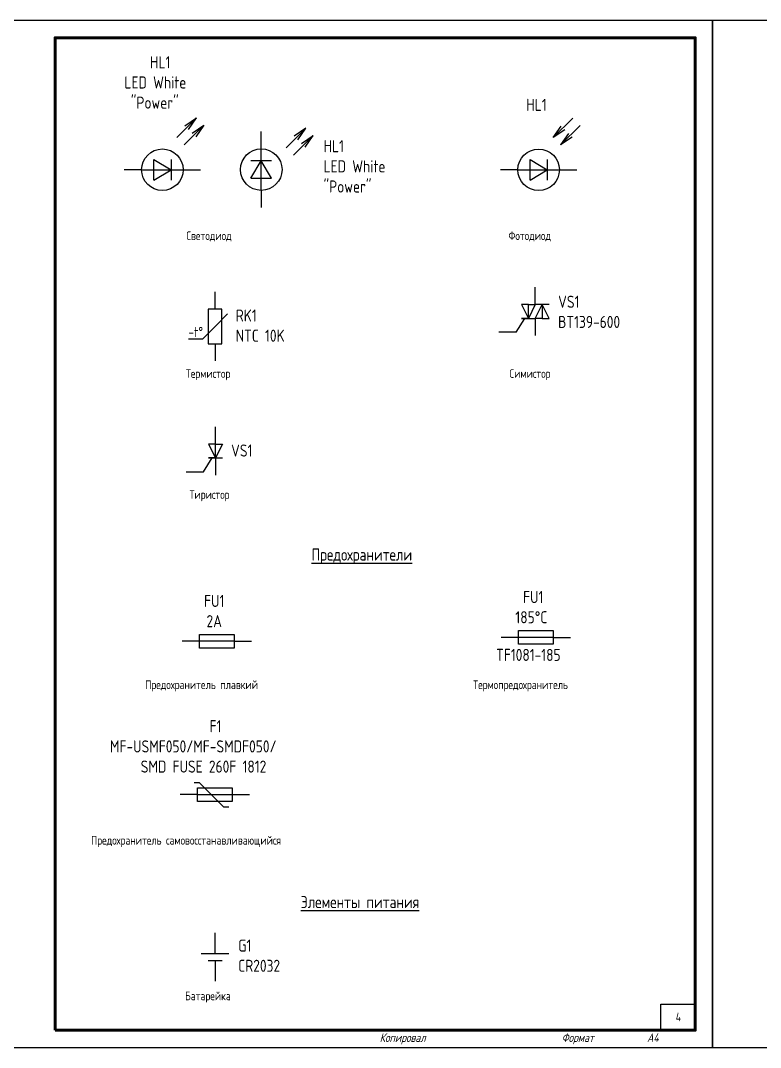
# Model space of a CAD drawing. Header units: millimetres. Extents: x 0 to 3360, y 0 to 297.
# Drawn here: x 850 to 1063.8, y 0 to 297 of the extents above; entities that cross this region are included whole.
import ezdxf
from ezdxf.enums import TextEntityAlignment as Align

# ---------------------------------------------------------------- set-up
doc = ezdxf.new("R2010")
doc.units = ezdxf.units.MM
doc.header["$LTSCALE"] = 0.2
doc.set_wipeout_variables(frame=1)
doc.styles.add('GOST 2.304', font='CS_Gost2304.shx')
doc.styles.add('ГОСТ 2.304', font='CS_Gost2304.shx')

msp = doc.modelspace()

# ---------------------------------------------------------------- linework, layer by layer
at = {"linetype": 'Continuous', "lineweight": 60}
msp.add_line((860, 292.02), (860, 172.02), dxfattribs=at)
for p, q in [((895.18, 263.18), (900.83, 268.84)), ((897.47, 266.54), (900.83, 268.84)), ((898.53, 265.48), (900.83, 268.84)), ((1003.91, 263.16), (1009.57, 268.81)), ((902.95, 266.72), (897.3, 261.06)), ((899.6, 264.42), (902.95, 266.72)), ((902.95, 266.72), (900.66, 263.36)), ((919.56, 259.91), (919.56, 264.91)), ((932.4, 265.88), (926.75, 260.22)), ((932.4, 265.88), (929.05, 263.58)), ((930.11, 262.52), (932.4, 265.88)), ((1003.91, 263.16), (1006.21, 266.51)), ((1007.27, 265.45), (1003.91, 263.16)), ((1011.69, 266.69), (1006.04, 261.03)), ((1008.33, 264.39), (1006.04, 261.03)), ((928.87, 258.1), (934.53, 263.76)), ((931.17, 261.46), (934.53, 263.76)), ((932.23, 260.4), (934.53, 263.76)), ((1009.39, 263.33), (1006.04, 261.03)), ((919.56, 247.91), (919.56, 259.91)), ((888.49, 250.87), (888.49, 256.87)), ((888.49, 256.87), (893.49, 253.87)), ((893.49, 256.87), (893.49, 250.87)), ((922.56, 256.41), (916.56, 256.41)), ((916.56, 251.41), (919.56, 256.41)), ((922.56, 251.41), (919.56, 256.41)), ((997.23, 250.85), (997.23, 256.85)), ((997.23, 256.85), (1002.23, 253.85)), ((1002.23, 256.85), (1002.23, 250.85)), ((884.99, 253.87), (879.99, 253.87)), ((884.99, 253.87), (896.99, 253.87)), ((888.49, 250.87), (893.49, 253.87)), ((896.99, 253.87), (901.99, 253.87)), ((993.73, 253.85), (988.73, 253.85)), ((993.73, 253.85), (1005.73, 253.85)), ((997.23, 250.85), (1002.23, 253.85)), ((1005.73, 253.85), (1010.73, 253.85)), ((916.56, 251.41), (922.56, 251.41)), ((919.56, 247.91), (919.56, 242.91)), ((998.75, 214.89), (998.75, 219.89)), ((996.75, 214.89), (994.75, 214.89)), ((994.75, 214.89), (996.75, 210.89)), ((996.75, 210.89), (996.75, 214.89)), ((996.75, 214.89), (998.75, 214.89)), ((998.75, 214.89), (996.75, 210.89)), ((1002.75, 214.89), (998.75, 214.89)), ((998.75, 210.89), (1000.75, 214.89)), ((1000.75, 214.89), (1000.75, 210.89)), ((1002.75, 210.89), (1000.75, 214.89)), ((993.25, 206.89), (995.75, 210.89)), ((994.75, 210.89), (998.75, 210.89)), ((996.75, 210.89), (994.75, 210.89)), ((1000.75, 210.89), (998.75, 210.89)), ((998.75, 210.89), (998.75, 205.89)), ((1000.75, 210.89), (1002.75, 210.89)), ((993.25, 206.89), (988.25, 206.89)), ((902.56, 204.91), (898.56, 204.91)), ((906.36, 174.52), (906.36, 179.52)), ((906.36, 174.52), (904.36, 174.52)), ((904.36, 174.52), (906.36, 170.52)), ((906.36, 170.52), (906.36, 174.52)), ((906.36, 174.52), (908.36, 174.52)), ((908.36, 174.52), (906.36, 170.52)), ((902.86, 166.52), (905.36, 170.52)), ((904.36, 170.52), (908.36, 170.52)), ((906.36, 170.52), (904.36, 170.52)), ((906.36, 170.52), (906.36, 165.52)), ((897.86, 166.52), (902.86, 166.52)), ((901.75, 119.5), (911.75, 119.5)), ((901.75, 115.5), (901.75, 119.5)), ((911.75, 119.5), (911.75, 115.5)), ((993.94, 120.63), (1003.94, 120.63)), ((993.94, 116.63), (993.94, 120.63)), ((1003.94, 120.63), (1003.94, 116.63)), ((901.75, 117.5), (896.75, 117.5)), ((911.75, 117.5), (901.75, 117.5)), ((911.75, 117.5), (916.75, 117.5)), ((993.94, 118.63), (988.94, 118.63)), ((1003.94, 118.63), (993.94, 118.63)), ((1003.94, 116.63), (993.94, 116.63)), ((1003.94, 118.63), (1008.94, 118.63)), ((911.75, 115.5), (901.75, 115.5)), ((900.15, 76.64), (901.65, 76.64)), ((901.15, 75.14), (911.15, 75.14)), ((901.15, 71.14), (901.15, 75.14)), ((901.65, 76.64), (908.65, 69.64)), ((911.15, 75.14), (911.15, 71.14)), ((901.15, 73.14), (896.15, 73.14)), ((901.15, 73.14), (911.15, 73.14)), ((911.15, 73.14), (916.15, 73.14)), ((911.15, 71.14), (901.15, 71.14)), ((908.65, 69.64), (910.15, 69.64)), ((906.22, 27.22), (906.22, 33.22)), ((902.22, 27.22), (910.22, 27.22)), ((904.22, 25.22), (908.22, 25.22)), ((906.22, 25.22), (906.22, 19.22))]:
    msp.add_line(p, q)
at = {"linetype": 'Continuous', "lineweight": 25}
msp.add_lwpolyline([(1050, 0.02), (1260, 0.02), (1260, 297.02), (1050, 297.02), (1050, 0.02)], dxfattribs=at)
msp.add_lwpolyline([(1035, 12.59), (1045, 12.59), (1045, 5.09), (1035, 5.09)], close=True)
at = {"linetype": 'Continuous', "lineweight": 50, "ltscale": 0.5, "flags": 128}
msp.add_lwpolyline([(860, 5.02), (1045, 5.02)], dxfattribs=at)
for centre in [(890.99, 253.87), (919.56, 253.91), (999.73, 253.85)]:
    msp.add_circle(centre, 6)

# ---------------------------------------------------------------- texts
at = {"linetype": 'Continuous', "style": 'GOST 2.304'}
msp.add_text('-t°', height=3, dxfattribs=at).set_placement((900.62, 206.94), align=Align.MIDDLE_CENTER)
at = {"char_height": 3.5, "attachment_point": 1, "style": 'ГОСТ 2.304'}
for s, width, insert in [('\\pi11.227;HL1\\P\\pi3.8328;LED White\\P\\pi5.6703;"Power"', 28.8405, (876.19, 286.7)), ('\\pi11.227;HL1', 28.8405, (984.93, 274.39)), ('HL1\\PLED White\\P"Power"', 28.8405, (937.57, 262.43)), ('VS1\\PBT139-600', 22.7994, (1005.35, 217.44)), ('RK1\\PNTC 10K', 22.7994, (912.18, 213.46)), ('VS1', 22.7994, (910.84, 174.41)), ('\\pi6.2985;FU1\\P\\pi6.9985;2А', 19.0721, (896.74, 130.9)), ('\\pi6.2985;FU1\\P\\pi4.0673;185°C', 19.0721, (988.93, 132.03)), ('TF1081-185', 19.0721, (987.44, 115.3)), ('\\pi33.098;F1\\P\\pi4.3104;MF-USMF050/MF-SMDF050/\\P\\pi13.193;SMD FUSE 260F 1812', 69.6959, (871.53, 94.67)), ('G1\\PCR2032', 20.5111, (912.89, 31.23))]:
    msp.add_mtext_dynamic_manual_height_columns(s, width=width, gutter_width=25, heights=[0], dxfattribs=dict(at, insert=insert))
at = {"attachment_point": 4, "style": 'ГОСТ 2.304'}
for s, insert, char_height, width in [('\\pi37.928;Светодиод', (860, 234.59), 2.5, 92.5), ('\\pi38.524;Фотодиод', (952.5, 234.59), 2.5, 92.5), ('\\pi37.774;Термистор', (860, 194.59), 2.5, 92.5), ('\\pi38.803;Симистор', (952.5, 194.59), 2.5, 92.5), ('\\pi38.836;Тиристор', (860, 159.59), 2.5, 92.5), ('\\pi74.081;{\\H0.14x;\\LПредохранители}', (860, 142.09), 25, 185), ('\\pi26.031;Предохранитель плавкий ', (860, 104.59), 2.5, 92.5), ('\\pi28.312;Термопредохранитель ', (952.5, 104.59), 2.5, 92.5), ('\\pi10.375;Предохранитель самовосстанавливающийся', (860, 59.59), 2.5, 92.5), ('\\pi70.975;{\\H0.14x;\\LЭлементы питания}', (860, 42.09), 25, 185), ('\\pi37.531;Батарейка', (860, 14.59), 2.5, 92.5), ('\\pi4.3437;4', (1035, 8.84), 2.5, 10), ('{\\Q15;Копировал}', (953.79, 2.52), 2.5, 41.2143), ('{\\Q15;Формат            А4}', (1006.39, 2.52), 2.5, 38.6068)]:
    msp.add_mtext(s, dxfattribs=dict(at, insert=insert, char_height=char_height, width=width))

# ---------------------------------------------------------------- wipeouts: each hides what was drawn before it
msp.add_wipeout([(904.21, 203.56), (908.21, 203.56), (908.21, 213.56), (904.21, 213.56)])

# ---------------------------------------------------------------- next in the draw order: linework, layer by layer
for p, q in [((906.21, 213.56), (906.21, 218.56)), ((909.85, 212.2), (902.56, 204.91)), ((908.21, 213.56), (904.21, 213.56)), ((904.21, 213.56), (904.21, 203.56)), ((908.21, 203.56), (908.21, 213.56)), ((904.21, 203.56), (908.21, 203.56)), ((906.21, 203.56), (906.21, 198.56))]:
    msp.add_line(p, q)
at = {"linetype": 'Continuous', "lineweight": 25}
msp.add_lwpolyline([(840, 0.02), (1050, 0.02), (1050, 297.02), (840, 297.02), (840, 0.02)], dxfattribs=at)
at = {"linetype": 'Continuous', "lineweight": 60}
msp.add_lwpolyline([(860, 5.02), (1045, 5.02), (1045, 292.02), (860, 292.02), (860, 5.02)], dxfattribs=at)

doc.saveas('drawing.dxf')
